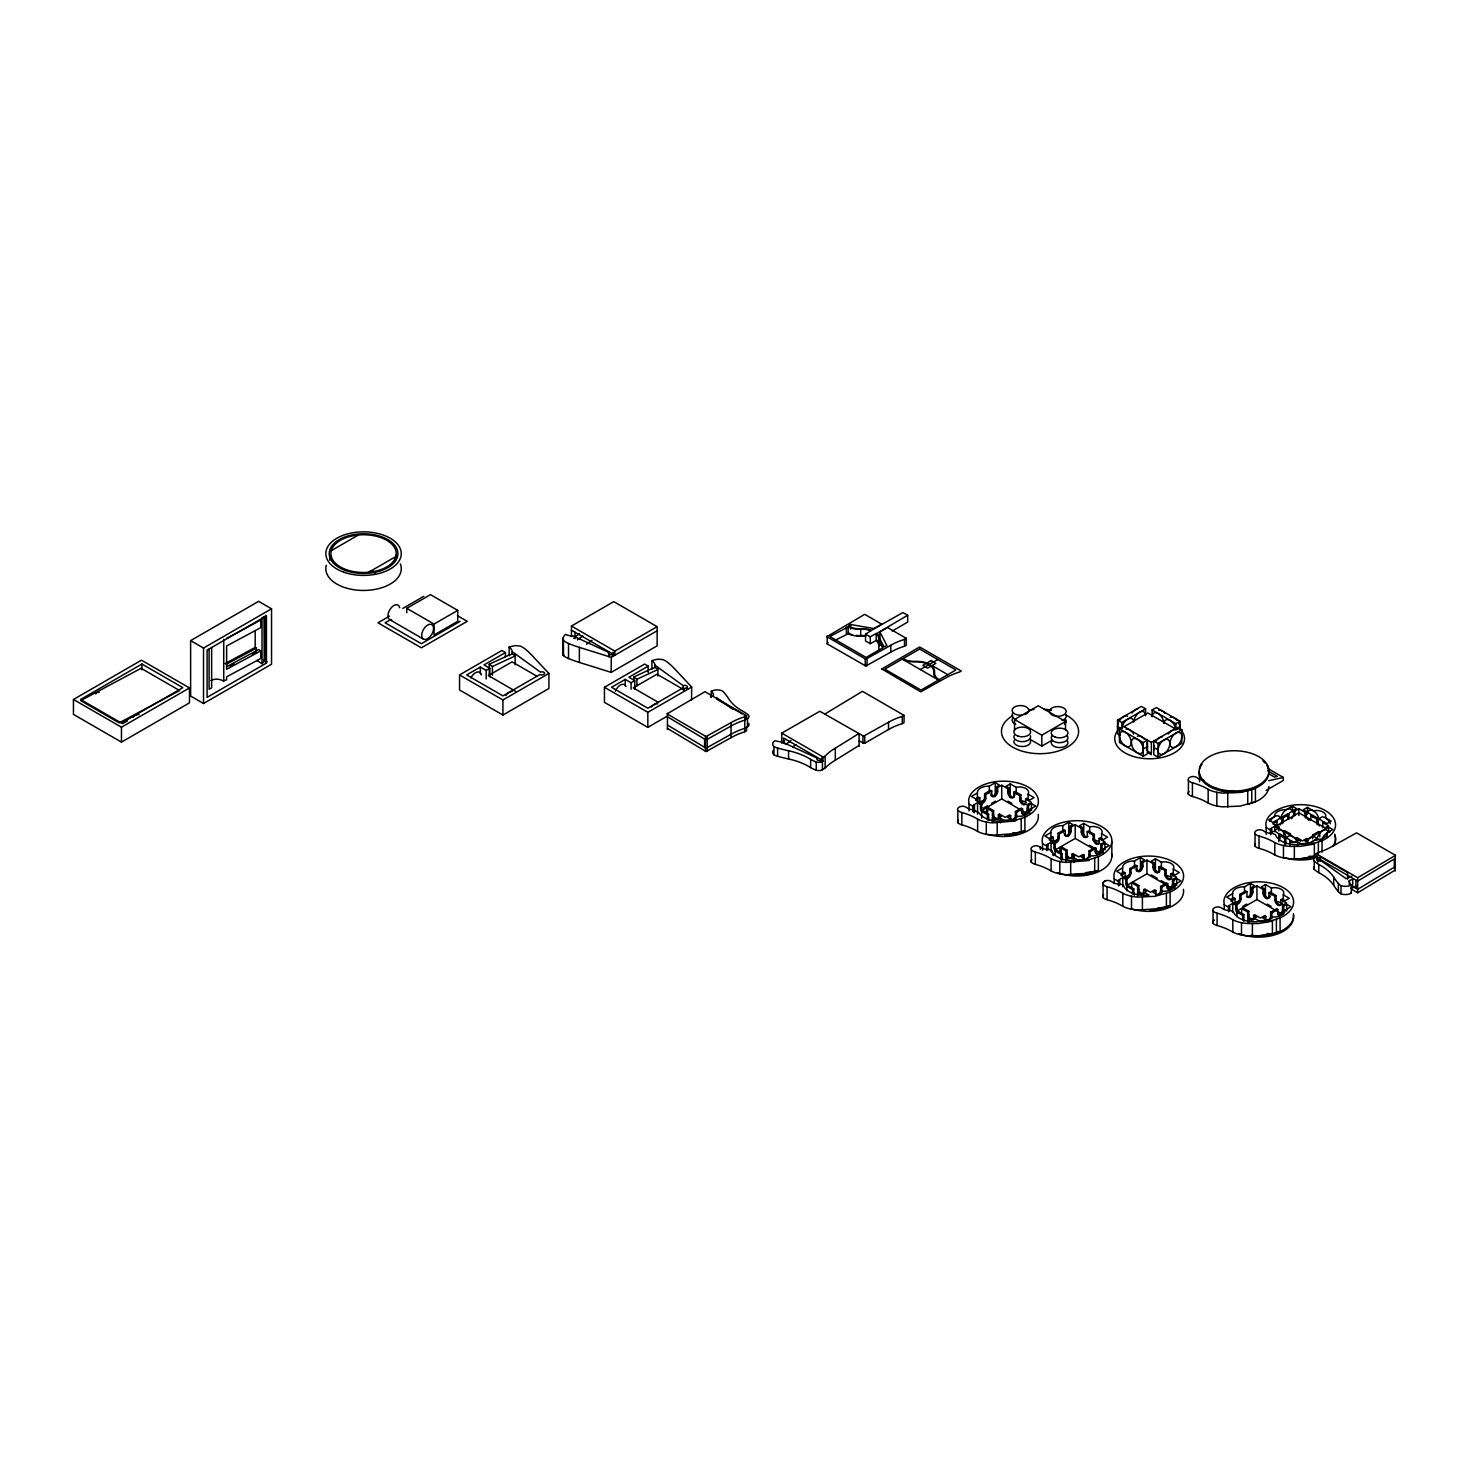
<?xml version="1.0" encoding="UTF-8"?>
<svg xmlns="http://www.w3.org/2000/svg" width="1469" height="1469" viewBox="0 0 1469 1469"><rect width="100%" height="100%" fill="white"/><g stroke="black" fill="none" stroke-linecap="round" stroke-linejoin="round"><path stroke-width="1.5" d="M906.318 638.354L904.537 639.382A58.081 33.53 0 0 0 890.802 645.258L865.81 659.177L826.863 636.701L864.708 614.336L881.657 624.123L873.945 628.567L850.643 624.509L848.77 625.592A2.148 1.249 0 0 0 848.733 626.565A15.975 9.218 0 0 0 859.457 628.732L860.669 628.695A20.382 11.77 0 0 1 871.576 630.256L902.866 612.573L907.677 615.254L876.956 633.359A20.382 11.77 0 0 1 879.674 639.658L879.6 640.355A15.975 9.218 0 0 0 883.365 646.562A2.148 1.249 0 0 0 885.036 646.544L886.909 645.46L879.876 632.001L887.588 627.557L906.318 638.354L906.318 645.203L904.537 646.231A58.081 33.53 0 0 0 890.802 652.107L865.81 666.026L827.194 643.881L828.075 642.339M613.785 653.154A2.516 1.451 0 0 1 613.05 654.182L612.83 654.274A2.516 1.451 0 0 1 609.323 654.513A2.516 1.451 0 0 1 608.956 652.475L573.498 636.169A14.176 8.19 0 0 1 565.473 634.351L564.243 635.802A22.99 13.276 0 0 0 562.958 638.097L563.765 640.759A21.484 12.395 0 0 0 568.521 643.459L569.201 643.753A102.701 59.293 0 0 0 579.374 647.37L611.177 657.322L657.139 630.77M505.428 656.863L505.428 652.548L501.865 650.51L459.54 674.932L459.54 689.989L502.931 715.036L548.91 688.502L548.91 673.445L531.686 655.082A102.701 59.293 0 0 0 525.388 649.206L524.892 648.821A21.484 12.395 0 0 0 520.228 646.066L515.619 645.607A22.99 13.276 0 0 0 511.634 646.342L509.137 647.058A14.176 8.19 0 0 1 512.277 651.685L511.745 654.182A9.806 5.674 0 0 1 508.605 655.284L489.269 664.245L489.269 675.079M691.568 699.96L691.66 687.015L674.455 668.634A102.701 59.293 0 0 0 668.156 662.776L667.661 662.372A21.484 12.395 0 0 0 662.996 659.636L658.387 659.177A22.99 13.276 0 0 0 654.403 659.912L651.905 660.628A14.176 8.19 0 0 1 655.045 665.255L654.495 667.752A9.806 5.674 0 0 1 651.373 668.836L633.745 677.025L633.745 681.396M688.208 688.998L686.243 688.08A2.516 1.451 0 0 1 682.681 688.08L647.829 708.205L611.563 687.272L625.243 679.376L631.082 682.736L634.737 680.624L634.737 689.236M746.564 715.715L704.955 691.697L667.073 713.879L706.056 736.538L731.048 722.619A58.081 33.53 0 0 1 744.783 716.743L746.564 715.715L746.564 719.149M667.44 716.78L706.056 739.972L731.048 726.035A58.081 33.53 0 0 1 744.783 720.159L747.464 718.635A5.233 3.03 0 0 0 748.364 715.054A39.075 22.568 0 0 0 743.828 711.786A56.85 32.814 0 0 1 729.524 700.034L728.899 699.06A140.124 80.905 0 0 0 724.235 692.725A13.313 7.676 0 0 0 721.628 690.614A8.245 4.756 0 0 0 711.308 691.33L711.308 697.481M667.44 724.988L706.056 748.18L731.048 734.261A58.081 33.53 0 0 1 744.783 728.385L747.464 726.843A5.233 3.03 0 0 0 748.364 723.262M667.44 728.422L706.056 751.595L731.048 737.677A58.081 33.53 0 0 1 744.783 731.801L746.564 730.772L746.564 727.357M773.52 750.126A8.245 4.756 0 0 0 773.924 754.791A13.313 7.676 0 0 0 777.615 756.296A140.124 80.905 0 0 0 788.578 758.977L790.249 759.344A56.85 32.814 0 0 1 810.631 767.608A39.075 22.568 0 0 0 816.268 770.215A5.233 3.03 0 0 0 822.456 769.701L825.137 768.158A58.081 33.53 0 0 1 835.31 760.226L859.09 745.462M1351.902 876.075L1346.173 878.737L1320.778 860.503A2.516 1.451 0 0 1 1317.252 860.265A2.516 1.451 0 0 1 1317.62 858.227L1317.84 858.135A2.516 1.451 0 0 1 1319.603 857.694M1351.719 889.333L1357.668 892.766L1395.183 870.07M579.612 633.616L576.16 636.095A9.806 5.674 0 0 1 574.269 637.913L573.663 638.189M577.354 639.878L582.844 635.948M586.48 644.267L591.97 640.337M773.924 754.791L773.924 746.564A8.245 4.756 0 0 1 775.173 740.615A14.176 8.19 0 0 0 782.022 741.937L785.897 744.269L790.946 740.633M792.636 746.95L796.014 744.526M1350.819 888.176A9.806 5.674 0 0 1 1352.71 887.643L1352.71 879.435A9.806 5.674 0 0 0 1349.57 880.519L1349.019 880.959A14.176 8.19 0 0 0 1351.315 884.907L1351.315 893.134A8.245 4.756 0 0 1 1340.995 893.85A13.313 7.676 0 0 1 1338.388 891.72A140.124 80.905 0 0 1 1333.723 885.385L1333.099 884.43A56.85 32.814 0 0 0 1318.776 872.659A39.075 22.568 0 0 1 1314.259 869.409A5.233 3.03 0 0 1 1313.965 866.912M73.45 699.483L141.465 660.205L189.483 687.933L189.483 702.843L121.468 742.12L73.45 714.393L73.45 699.483L121.468 727.192L189.483 687.933M331.26 550.673L358.436 534.991M141.924 664.043L80.556 699.483L121.468 723.097L182.835 687.657L141.924 664.043L141.924 669.882M190.621 640.613L258.636 601.335L271.545 608.79L271.545 664.227L203.53 703.504L190.621 696.049L190.621 640.613L203.53 648.068L271.545 608.79M368.664 572.267L395.822 556.586M265.632 615.364L265.632 662.592L267.046 661.766L263.447 659.691M266.458 663.07L207.092 697.353L207.092 650.124L266.458 615.842L266.458 663.07L265.632 662.592M389.432 616.154L377.974 622.783L421.364 647.829L467.234 621.332L457.373 615.64M402.818 608.423L423.843 596.285M406.766 608.331L430.49 594.651L457.74 610.388L457.74 621.332L434.034 635.03L434.034 624.068L406.766 608.331L406.766 612.72M390.901 619.422L385.08 622.783L421.364 643.716L460.128 621.332M434.034 624.068L457.74 610.388M489.838 676.897L489.838 668.303L486.184 670.415L480.345 667.036L466.665 674.932L502.931 695.884L539.913 674.528A2.516 1.451 0 0 0 543.475 674.528L543.677 674.418A2.516 1.451 0 0 0 544.063 672.38A2.516 1.451 0 0 0 540.519 672.159L512.277 651.685M505.428 652.548L483.999 664.924L489.838 668.303M571.441 636.61L571.441 626.051L613.767 601.629L657.139 626.675L657.139 645.827L611.177 672.38L579.374 662.427A102.701 59.293 0 0 1 569.201 658.81L568.521 658.516A21.484 12.395 0 0 1 563.765 655.817L562.958 653.154A22.99 13.276 0 0 1 563.306 652.383M459.54 674.932L502.931 699.978L548.91 673.445M571.441 626.051L614.832 651.098L657.139 626.675M666.853 716.395L647.829 727.375L604.438 702.329L604.438 687.272L644.634 664.061L648.196 666.118L648.196 672.563M648.196 666.118L628.897 677.246L634.737 680.624M604.438 687.272L647.829 712.318L691.66 687.015M876.24 640.447L870.272 643.697L865.535 640.961L865.535 634.112L871.172 630.678A19.538 11.275 0 0 0 860.705 629.173A16.802 9.695 0 0 1 848.182 626.932L829.856 636.518L866.122 657.451L882.777 647.847L881.969 646.323A16.802 9.695 0 0 1 878.848 639.639A19.538 11.275 0 0 0 876.24 633.598L876.112 640.337A19.538 11.275 0 0 1 878.848 646.489A16.802 9.695 0 0 0 879.343 649.996M835.365 640.172L848.182 633.782A16.802 9.695 0 0 0 860.705 636.022A19.538 11.275 0 0 1 865.535 636.261M865.535 634.112L870.272 636.848L876.112 633.488M892.197 631.046L907.677 622.103L907.677 615.254M781.747 743.149L781.747 733.123L819.831 711.271L863.533 736.171L888.543 722.252A58.081 33.53 0 0 1 902.26 716.376L904.041 715.348L904.041 722.601L902.26 723.629A58.081 33.53 0 0 0 888.543 729.505L864.488 743.351L859.163 741.037M920.347 669.57L937.773 659.508M781.747 733.123L823.356 757.141L825.137 756.113A58.081 33.53 0 0 1 835.31 748.18L859.09 733.417L859.09 746.491M773.924 746.564A13.313 7.676 0 0 0 777.615 748.07A140.124 80.905 0 0 0 788.578 750.769L790.249 751.136A56.85 32.814 0 0 1 810.631 759.4A39.075 22.568 0 0 0 816.268 762.007A5.233 3.03 0 0 0 822.456 761.493L823.356 757.141M1014.546 730.405L1014.546 719.461L1038.252 705.763L1065.521 721.499L1065.521 730.277M1014.546 719.461L1041.815 735.198L1065.521 721.499M1030.118 739.403L1041.815 746.142L1051.675 740.449M990.951 795.537A4.205 2.424 -60 0 0 994.293 795.206A4.205 2.424 -60 0 0 996.496 790.616L996.496 786.87L999.471 785.144L995.247 782.72L989.298 786.154A11.091 6.409 0 0 0 977.399 793.003L971.45 796.437L975.673 798.879L978.648 797.171L979.841 797.851L979.841 801.597A4.205 2.424 -60 0 0 982.816 803.323A4.205 2.424 -60 0 0 985.791 798.163L985.791 794.417L991.74 790.983L991.74 794.729A4.205 2.424 -60 0 0 994.715 796.455A4.205 2.424 -60 0 0 997.671 791.295L997.671 787.549L1001.729 785.217L1007.807 788.724L1008.983 788.027L1008.983 791.791A4.205 2.424 60 0 0 1011.186 796.382A4.205 2.424 60 0 0 1014.528 796.712M979.052 802.405A4.205 2.424 -60 0 0 982.394 802.074A4.205 2.424 -60 0 0 984.597 797.483L984.597 793.737L990.547 790.304L991.74 790.983M979.841 797.851L975.655 800.274L981.714 803.782L981.714 807.528A4.205 2.424 60 0 0 984.689 812.688A4.205 2.424 60 0 0 987.664 810.961L987.664 807.216L986.489 807.895L986.489 811.641A4.205 2.424 60 0 1 986.085 813.128M1120.37 735.418L1117.56 733.784L1117.56 720.104L1141.34 706.369L1145.563 708.811L1145.563 715.642M973.341 812.026L973.341 805.177L977.564 802.753L980.539 804.461L981.714 803.782M1028.08 798.75L1028.08 794.178A9.273 5.362 0 0 0 1025.931 788.559A9.273 5.362 0 0 0 1016.181 787.311L1010.231 783.877L1006.008 786.319L1008.983 788.027M1004.594 835.108A34.87 20.125 0 0 0 1013.243 834.319L1024.885 830.885L1024.885 817.205A34.87 20.125 0 0 0 1019.339 783.363A34.87 20.125 0 0 0 968.659 800.66L969.026 804.057L973.286 806.518L974.48 805.838L974.48 812.688M1117.56 720.104L1121.783 722.528L1145.563 708.811M982.026 812.045A4.205 2.424 60 0 1 980.539 808.207L981.714 807.528M1014.932 795.225L1013.757 795.904A4.205 2.424 60 0 1 1010.782 797.63A4.205 2.424 60 0 1 1007.807 792.47L1008.983 791.791M1119.451 728.844L1143.231 742.561L1147.454 740.137L1147.454 753.817L1143.231 756.26L1119.451 742.524L1119.451 728.844L1123.675 726.402L1151.384 742.396L1177.569 727.284L1181.792 729.726L1181.792 743.406L1158.013 757.141L1153.789 754.699L1153.789 741.019L1158.013 743.461L1181.792 729.726M1152.118 716.817L1152.118 709.968L1156.342 707.525L1180.121 721.261L1180.121 727.688L1177.312 729.303M983.606 807.987L987.572 805.71M991.538 803.414L995.505 801.119M1124.116 726.659L1147.84 712.979L1175.09 728.716M981.237 810.741L1001.729 798.897L1025.435 812.596M1013.757 795.904L1013.757 792.158L1014.932 791.46L1020.882 794.894L1020.882 798.659A4.205 2.424 60 0 0 1022.718 802.882A4.205 2.424 60 0 0 1025.95 804.02M981.659 818.196L981.659 811.365L982.853 810.668L988.6 813.991L988.6 817.682A3.526 2.038 60 0 0 989.225 820.253M986.489 811.641L987.664 810.961M986.489 807.895L992.438 811.329L993.613 810.649L993.613 814.395A4.205 2.424 60 0 0 995.817 818.986M1013.757 792.158L1019.688 795.592L1020.882 794.894M981.659 811.365L987.407 814.671L988.6 813.991M993.925 818.912A4.205 2.424 60 0 1 992.438 815.075L993.613 814.395M1028.08 794.178L1034.029 797.612L1029.806 800.054L1026.831 798.328L1025.637 799.026L1025.637 802.772A4.205 2.424 60 0 1 1022.663 804.479A4.205 2.424 60 0 1 1019.688 799.338L1020.882 798.659M987.664 820.069A3.526 2.038 60 0 1 987.407 818.362L988.6 817.682M992.346 822.016A3.526 2.038 60 0 0 992.365 821.226L992.365 817.535L993.558 816.856L997.12 818.912L1001.344 816.47L998.369 814.762L998.369 818.508A4.205 2.424 60 0 1 998.277 819.335M998.369 814.762L999.563 814.083L1005.292 817.388L1009.478 814.964L1010.654 815.644L1010.654 819.39A4.205 2.424 -60 0 0 1010.764 820.235M992.365 821.226L993.558 820.547L993.558 816.856M998.369 818.508L999.563 817.829L999.563 814.083M1024.885 817.205L1015.63 820.271L1003.749 820.161L1000.462 818.362L994.844 818.967L992.365 817.535M1012.453 820.437A4.205 2.424 -60 0 0 1015.428 815.277L1015.428 811.531L1021.377 808.097L1022.553 808.776L1022.553 812.541A4.205 2.424 -60 0 0 1025.527 814.248A4.205 2.424 -60 0 0 1028.502 809.107L1028.502 805.343L1031.477 803.635L1035.7 806.059L1029.751 809.492A11.091 6.409 0 0 1 1017.852 816.36L1011.921 819.794L1007.697 817.37L1010.654 815.644M1021.763 813.33A4.205 2.424 -60 0 0 1025.105 813A4.205 2.424 -60 0 0 1027.308 808.409L1027.308 804.663L1031.367 802.331L1025.637 799.026M1015.428 811.531L1016.603 812.21L1022.553 808.776M1152.118 709.968L1175.898 723.703L1180.121 721.261M1143.231 748.988L1147.454 746.546M1064.437 835.053A4.205 2.424 -60 0 0 1067.779 834.723A4.205 2.424 -60 0 0 1069.983 830.132L1069.983 826.386L1072.958 824.678L1068.734 822.236L1062.785 825.67A11.091 6.409 0 0 0 1050.886 832.537L1044.936 835.971L1049.16 838.413L1052.135 836.687L1053.328 837.367L1053.328 841.131A4.205 2.424 -60 0 0 1056.303 842.839A4.205 2.424 -60 0 0 1059.278 837.697L1059.278 833.933L1065.227 830.499L1065.227 834.263A4.205 2.424 -60 0 0 1068.202 835.971A4.205 2.424 -60 0 0 1071.158 830.83L1071.158 827.065L1075.216 824.733L1081.294 828.241L1082.469 827.561L1082.469 831.307A4.205 2.424 60 0 0 1084.673 835.898A4.205 2.424 60 0 0 1088.015 836.228M1052.539 841.921A4.205 2.424 -60 0 0 1055.88 841.59A4.205 2.424 -60 0 0 1058.084 836.999L1058.084 833.254L1064.033 829.82L1065.227 830.499M1053.328 837.367L1049.141 839.791L1055.201 843.298L1055.201 847.044A4.205 2.424 60 0 0 1058.176 852.204A4.205 2.424 60 0 0 1061.151 850.478L1061.151 846.732L1067.1 850.165L1067.1 853.911A4.205 2.424 60 0 0 1069.303 858.502M1046.773 850.606L1046.828 844.712L1051.051 842.27L1054.026 843.977L1055.201 843.298M1101.566 840.543L1101.566 833.694A9.273 5.362 0 0 0 1099.418 828.075A9.273 5.362 0 0 0 1089.667 826.827L1083.718 823.393L1079.495 825.835L1082.469 827.561M1047.966 849.927L1047.966 845.354L1046.773 846.052L1042.513 843.592L1042.145 840.195A34.87 20.125 0 0 1 1092.826 822.879A34.87 20.125 0 0 1 1098.371 856.721L1098.371 870.419L1086.729 873.835A34.87 20.125 0 0 1 1073.71 874.551M1055.513 851.561A4.205 2.424 60 0 1 1054.026 847.742L1055.201 847.044M1099.436 843.537A4.205 2.424 60 0 1 1096.205 842.398A4.205 2.424 60 0 1 1094.368 838.175L1094.368 834.429L1088.419 830.995L1087.244 831.674L1087.244 835.42A4.205 2.424 60 0 1 1084.269 837.146A4.205 2.424 60 0 1 1081.294 831.987L1082.469 831.307M1054.724 850.257L1075.216 838.432L1100.905 853.25M1055.146 855.435L1055.146 850.882L1056.34 850.202L1062.087 853.507L1062.087 857.198A3.526 2.038 60 0 0 1062.711 859.787M1059.571 852.663A4.205 2.424 60 0 0 1059.975 851.175L1061.151 850.478M1059.975 851.175L1059.975 847.411L1065.925 850.845L1067.1 850.165M1087.244 831.674L1093.175 835.108L1094.368 834.429M1055.146 850.882L1060.893 854.187L1062.087 853.507M1067.412 858.429A4.205 2.424 60 0 1 1065.925 854.609L1067.1 853.911M1101.566 833.694L1107.516 837.128L1103.292 839.57L1100.318 837.863L1099.124 838.542L1099.124 842.288A4.205 2.424 60 0 1 1096.149 844.014A4.205 2.424 60 0 1 1093.175 838.854L1094.368 838.175M1061.536 860.467A3.526 2.038 60 0 1 1060.893 857.896L1062.087 857.198M1065.833 861.532A3.526 2.038 60 0 0 1065.851 860.761L1065.851 857.051L1067.045 856.372L1070.607 858.429L1074.831 856.005L1071.856 854.279L1071.856 858.043A4.205 2.424 60 0 1 1071.764 858.869M1071.856 854.279L1073.049 853.599L1078.779 856.904L1082.965 854.481L1084.14 855.16L1084.14 858.924A4.205 2.424 -60 0 0 1084.544 860.412M1071.856 858.043L1073.049 857.345L1073.049 853.599M1098.371 856.721L1089.117 859.787L1077.236 859.677L1073.949 857.878L1068.33 858.484L1065.851 857.051M1085.94 859.953A4.205 2.424 -60 0 0 1088.915 854.811L1088.915 851.047L1094.864 847.613L1096.039 848.292L1096.039 852.057A4.205 2.424 -60 0 0 1099.014 853.764A4.205 2.424 -60 0 0 1101.989 848.623L1101.989 844.877L1104.963 843.151L1109.187 845.593L1103.237 849.027A11.091 6.409 0 0 1 1091.338 855.894L1085.407 859.328L1081.184 856.886L1084.14 855.16M1095.25 852.865A4.205 2.424 -60 0 0 1098.592 852.516A4.205 2.424 -60 0 0 1100.795 847.944L1100.795 844.179L1104.853 841.847L1099.124 838.542M1088.915 851.047L1090.09 851.726L1096.039 848.292M1136.161 870.419A4.205 2.424 -60 0 0 1139.503 870.089A4.205 2.424 -60 0 0 1141.707 865.498L1141.707 861.752L1144.682 860.026L1140.458 857.584L1134.509 861.018A11.091 6.409 0 0 0 1122.61 867.885L1116.66 871.319L1120.884 873.761L1123.858 872.053L1125.052 872.733L1125.052 876.479A4.205 2.424 -60 0 0 1128.027 878.205A4.205 2.424 -60 0 0 1131.001 873.045L1131.001 869.299L1136.933 865.865L1136.933 869.611A4.205 2.424 -60 0 0 1139.907 871.337A4.205 2.424 -60 0 0 1142.882 866.177L1142.882 862.432L1146.94 860.099L1153.018 863.607L1154.193 862.909L1154.193 866.673A4.205 2.424 60 0 0 1156.397 871.264A4.205 2.424 60 0 0 1159.739 871.594M1124.74 877.727A4.205 2.424 -60 0 0 1127.972 876.589A4.205 2.424 -60 0 0 1129.808 872.366L1129.808 868.62L1135.757 865.186L1136.933 865.865M1266.149 790.395L1283.318 780.48L1283.318 777.45L1267.545 768.342M1125.052 872.733L1120.865 875.157L1126.925 878.664L1126.925 882.41A4.205 2.424 60 0 0 1128.412 886.248M1126.925 878.664L1125.75 879.343L1122.775 877.617L1118.552 880.06L1119.69 880.721L1119.69 885.274M1173.29 875.91L1173.29 869.06A9.273 5.362 0 0 0 1171.124 863.441A9.273 5.362 0 0 0 1161.391 862.193L1155.442 858.759L1151.219 861.201L1154.193 862.909M1149.805 909.99A34.87 20.125 0 0 0 1158.453 909.201L1170.095 905.767L1170.095 892.087A34.87 20.125 0 0 0 1164.55 858.245A34.87 20.125 0 0 0 1113.869 875.542L1114.236 878.939L1118.497 881.4L1119.69 880.721M1127.237 886.927A4.205 2.424 60 0 1 1125.75 883.089L1126.925 882.41M1160.143 870.107L1158.949 870.786A4.205 2.424 60 0 1 1155.993 872.494A4.205 2.424 60 0 1 1153.018 867.353L1154.193 866.673M1128.302 884.54L1146.94 873.78L1170.646 887.478M1131.295 888.01A4.205 2.424 60 0 0 1131.699 886.523L1131.699 882.777L1132.874 882.098L1138.824 885.532L1138.824 889.278A4.205 2.424 60 0 0 1141.027 893.868M1158.949 870.786L1158.949 867.041L1160.143 866.343L1166.092 869.777L1166.092 873.541A4.205 2.424 60 0 0 1168.296 878.131A4.205 2.424 60 0 0 1171.638 878.462M1126.87 890.802L1126.87 886.248L1128.063 885.55L1133.793 888.874L1133.793 892.564A3.526 2.038 60 0 0 1134.435 895.135M1131.699 882.777L1137.63 886.211L1138.824 885.532M1158.949 867.041L1164.899 870.474L1166.092 869.777M1126.87 886.248L1132.617 889.553L1133.793 888.874M1138.512 892.895A4.205 2.424 60 0 1 1137.63 889.957L1138.824 889.278M1172.042 876.975L1170.848 877.654A4.205 2.424 60 0 1 1167.873 879.362A4.205 2.424 60 0 1 1164.899 874.22L1166.092 873.541M1132.654 894.07A3.526 2.038 60 0 1 1132.617 893.244L1133.793 892.564M1137.575 896.108L1137.575 892.418L1138.769 891.738L1142.331 893.795L1146.554 891.352L1143.58 889.645L1143.58 893.391A4.205 2.424 60 0 1 1143.488 894.217M1143.58 889.645L1144.773 888.965L1150.502 892.252L1154.689 889.847L1155.864 890.526L1155.864 894.272A4.205 2.424 -60 0 0 1155.974 895.117M1170.848 877.654L1170.848 873.908L1172.042 873.21L1175.016 874.936L1179.24 872.494L1173.29 869.06M1292.793 817.058A4.205 2.424 -60 0 0 1293.656 814.12L1293.656 810.374L1296.631 808.648L1292.408 806.206L1286.458 809.639A11.091 6.409 0 0 0 1274.578 816.507L1268.628 819.941L1272.852 822.383L1275.826 820.675L1277.002 821.355L1277.002 825.101A4.205 2.424 -60 0 0 1277.406 826.588M1157.664 895.319A4.205 2.424 -60 0 0 1160.639 890.159L1160.639 886.413L1166.57 882.979L1167.763 883.659L1167.763 887.405A4.205 2.424 -60 0 0 1170.738 889.131A4.205 2.424 -60 0 0 1173.713 883.971L1173.713 880.225L1176.687 878.517L1180.911 880.941L1174.961 884.375A11.091 6.409 0 0 1 1163.062 891.242L1157.113 894.676L1152.89 892.234L1155.864 890.526M1166.974 888.212A4.205 2.424 -60 0 0 1170.316 887.882A4.205 2.424 -60 0 0 1172.519 883.291L1172.519 879.545L1176.577 877.195L1170.848 873.908M1280.289 824.825A4.205 2.424 -60 0 0 1281.776 820.987L1281.776 817.241L1287.707 813.808L1288.901 814.487L1288.901 818.233A4.205 2.424 -60 0 0 1289.011 819.078M1160.639 886.413L1161.814 887.092L1167.763 883.659M1277.002 821.355L1272.815 823.778L1278.893 827.286L1278.893 831.032M1281.776 817.241L1282.951 817.921L1288.901 814.487M1293.656 810.374L1294.85 811.053L1298.89 808.721L1304.968 812.228L1306.161 811.531L1306.161 815.295A4.205 2.424 60 0 0 1307.649 819.114M1300.542 841.113L1274.725 826.239L1270.501 828.681L1271.64 829.342L1271.64 833.896M1322.412 827.763A4.205 2.424 60 0 0 1322.816 826.276L1322.816 822.511L1323.991 821.832L1326.966 823.558L1331.189 821.116L1325.24 817.682A9.273 5.362 0 0 0 1323.092 812.063A9.273 5.362 0 0 0 1313.359 810.815L1307.41 807.381L1303.187 809.823L1306.161 811.531M1275.221 826.496L1298.927 812.798L1326.195 828.553M1322.045 852.112L1322.045 840.709A34.87 20.125 0 0 0 1316.499 806.867A34.87 20.125 0 0 0 1265.819 824.164L1266.205 827.561L1270.465 830.022L1271.64 829.342M1277.699 827.965L1278.893 827.286M1305.372 817.921A4.205 2.424 60 0 1 1304.968 815.974L1306.161 815.295M1310.807 820.235A4.205 2.424 60 0 0 1310.917 819.408L1310.917 815.662L1312.111 814.964L1318.042 818.398L1318.042 822.163A4.205 2.424 60 0 0 1319.529 825.982M1278.838 841.7L1278.838 834.869L1280.013 834.172L1285.816 837.532L1285.816 844.234M1289.598 834.833L1290.792 834.153L1284.842 830.719L1283.649 831.399L1283.649 835.145M1310.917 815.662L1316.867 819.096L1318.042 818.398M1278.838 834.869L1284.64 838.211L1285.816 837.532M1317.252 824.788A4.205 2.424 60 0 1 1316.867 822.842L1318.042 822.163M1289.892 845.722L1289.892 841.241L1291.067 840.562L1294.299 842.416L1298.523 839.974M1295.548 838.266L1296.723 837.569L1302.452 840.874L1306.639 838.468L1307.832 839.148L1307.832 842.894M1322.045 840.709L1314.369 843.298L1300.91 843.665L1297.623 841.866L1292.022 842.471L1289.892 841.241M1312.588 838.781L1312.588 835.035L1318.538 831.601L1319.731 832.28L1319.731 836.026A4.205 2.424 -60 0 0 1319.823 836.871M1328.637 827.139L1304.858 840.856L1309.081 843.298L1315.03 839.864A11.091 6.409 0 0 0 1326.911 832.996L1332.86 829.563L1328.637 827.139L1328.637 831.693M1246.63 896.641A4.205 2.424 -60 0 0 1249.862 895.521A4.205 2.424 -60 0 0 1251.698 891.279L1251.698 887.533L1254.673 885.807L1250.45 883.383L1244.5 886.817A11.091 6.409 0 0 0 1232.62 893.666L1226.67 897.1L1230.893 899.542L1233.868 897.834L1235.043 898.514L1235.043 902.26A4.205 2.424 -60 0 0 1238.018 903.986A4.205 2.424 -60 0 0 1240.993 898.826L1240.993 895.08L1246.942 891.646L1246.942 895.392A4.205 2.424 -60 0 0 1249.917 897.118A4.205 2.424 -60 0 0 1252.892 891.958L1252.892 888.212L1256.931 885.88L1263.009 889.388L1264.203 888.69L1264.203 892.454A4.205 2.424 60 0 0 1266.774 897.339A4.205 2.424 60 0 0 1270.042 896.714M1234.731 903.508A4.205 2.424 -60 0 0 1237.981 902.388A4.205 2.424 -60 0 0 1239.799 898.147L1239.799 894.401L1245.749 890.967L1246.942 891.646M1235.043 898.514L1230.857 900.938L1236.935 904.445L1236.935 908.191A4.205 2.424 60 0 0 1239.138 912.782M1316.059 853.673L1317.84 852.644A58.081 33.53 0 0 0 1331.557 846.768L1356.566 832.85L1395.513 855.344L1357.668 877.709L1316.059 853.673L1316.059 857.106L1357.668 881.125L1395.183 858.429M1236.935 904.445L1235.741 905.124L1232.766 903.398L1228.543 905.84L1229.682 906.502L1229.682 911.055M1283.282 901.691L1283.282 894.841A9.273 5.362 0 0 0 1281.133 889.222A9.273 5.362 0 0 0 1271.383 887.974L1265.452 884.54L1261.228 886.982L1264.203 888.69M1251.111 935.294A34.87 20.125 0 0 0 1268.445 934.982L1280.087 931.548L1280.087 917.868A34.87 20.125 0 0 0 1274.541 884.026A34.87 20.125 0 0 0 1223.861 901.323L1224.246 904.72L1228.506 907.181L1229.682 906.502M1316.059 857.106L1317.84 856.078M1237.945 913.461A4.205 2.424 60 0 1 1235.741 908.87L1236.935 908.191M1270.134 895.888L1268.959 896.567A4.205 2.424 60 0 1 1265.984 898.293A4.205 2.424 60 0 1 1263.009 893.134L1264.203 892.454M1242.774 906.373L1246.74 904.078M1236.439 911.386L1256.931 899.561L1282.621 914.397M1268.959 896.567L1268.959 892.821L1270.134 892.124L1276.084 895.557L1276.084 899.322A4.205 2.424 60 0 0 1278.287 903.912A4.205 2.424 60 0 0 1281.629 904.243M1236.88 916.583L1236.88 912.029L1238.055 911.331L1243.857 914.691L1243.857 921.394M1240.828 914.232A4.205 2.424 60 0 0 1241.691 912.304L1241.691 908.558L1247.64 911.992L1248.815 911.313L1248.815 915.058A4.205 2.424 60 0 0 1250.303 918.896M1268.959 892.821L1274.908 896.255L1276.084 895.557M1236.88 912.029L1242.682 915.371L1243.857 914.691M1249.127 919.576A4.205 2.424 60 0 1 1247.64 915.738L1248.815 915.058M1282.033 902.756L1280.858 903.435A4.205 2.424 60 0 1 1277.883 905.143A4.205 2.424 60 0 1 1274.908 900.001L1276.084 899.322M1247.934 922.881L1247.934 918.4L1249.109 917.721L1252.341 919.576L1256.564 917.133L1253.59 915.426L1253.59 919.172A4.205 2.424 60 0 1 1253.479 919.998M1253.59 915.426L1254.765 914.746L1260.494 918.052L1264.68 915.628L1265.874 916.307L1265.874 920.053A4.205 2.424 -60 0 0 1266.737 921.981M1280.858 903.435L1280.858 899.689L1282.033 898.991L1285.008 900.717L1289.231 898.275L1283.282 894.841M1265.562 921.302A4.205 2.424 -60 0 0 1268.794 920.182A4.205 2.424 -60 0 0 1270.63 915.94L1270.63 912.194L1276.579 908.76L1277.755 909.44L1277.755 913.185A4.205 2.424 -60 0 0 1280.729 914.912A4.205 2.424 -60 0 0 1283.704 909.77L1283.704 906.006L1286.679 904.298L1290.902 906.722L1284.953 910.156A11.091 6.409 0 0 1 1273.072 917.023L1267.123 920.457L1258.951 920.824L1255.664 919.025L1250.064 919.631L1247.934 918.4M1277.442 914.434A4.205 2.424 -60 0 0 1280.693 913.314A4.205 2.424 -60 0 0 1282.529 909.072L1282.529 905.326L1286.569 902.994L1280.858 899.689M1265.874 916.307L1262.899 918.033L1267.123 920.457L1272.411 920.475L1280.087 917.868M1270.63 912.194L1271.823 912.873L1277.755 909.44M226.63 638.372L260.784 620.065L260.784 627.649L226.63 645.956L226.63 669.24L260.784 650.914L260.784 658.498L226.63 676.823L226.63 679.835L223.141 680.937A8.373 4.848 0 0 0 210.948 680.459M225.051 663.602L255.184 647.443L256.322 648.141L256.322 652.254L252.319 654.403M226.189 664.319L256.322 648.141M226.465 666.816L258.617 649.573L260.784 650.914M122.423 723.611L127.326 720.985M230.211 666.265L234.232 664.117M211.646 647.847L211.646 687.878L209.094 689.255L209.094 649.206M262.033 663.676L262.033 617.806L264.493 616.503L264.493 660.977L262.033 663.676L256.891 660.481M489.269 664.245L492.427 666.504L515.123 655.982L512.277 653.742M633.745 677.025L636.885 679.284L657.892 669.533L655.045 667.312M1352.71 887.643L1356.511 885.862M1012.729 833.621L1024.885 830.885M1203.864 780.057A8.796 5.086 0 0 1 1197.364 777.909A5.876 3.397 0 0 0 1193.177 776.495L1191.745 776.642A5.435 3.14 0 0 0 1188.421 780.627A9.089 5.252 0 0 0 1192.424 782.775L1193.269 783.014A52.957 30.574 0 0 1 1205.498 787.843L1208.748 789.661A25.157 14.525 0 0 0 1216.846 792.287A34.32 19.813 0 0 0 1222.998 793.131L1240.222 792.397L1255.426 788.137L1255.426 801.835L1247.75 804.424L1247.75 790.744M1188.421 780.627L1188.421 794.325A9.089 5.252 0 0 0 1192.424 796.473L1193.269 796.694A52.957 30.574 0 0 1 1205.498 801.541L1208.748 803.341A25.157 14.525 0 0 0 1216.846 805.985A34.32 19.813 0 0 0 1222.998 806.83L1240.222 806.077L1255.426 801.835A34.87 20.125 0 0 0 1268.904 786.558M1086.215 873.137L1098.371 870.419M1137.575 892.418L1140.054 893.85L1145.673 893.244L1148.96 895.043A21.337 12.321 0 0 1 1123.51 885.44L1120.443 883.971A8.796 5.086 0 0 1 1112.015 881.859A5.876 3.397 0 0 0 1107.828 880.427L1106.414 880.574A5.435 3.14 0 0 0 1103.072 884.577A9.089 5.252 0 0 0 1107.075 886.725L1107.92 886.945A52.957 30.574 0 0 1 1120.168 891.793L1123.399 893.593A25.157 14.525 0 0 0 1131.497 896.237A34.32 19.813 0 0 0 1137.667 897.082L1154.873 896.329L1170.095 892.087M1157.921 908.485L1170.095 905.767M1267.123 933.476L1272.411 934.155L1280.087 931.548A34.87 20.125 0 0 0 1293.436 913.755M782.187 742.579L782.793 742.304A9.806 5.674 0 0 0 784.685 740.505M1017.209 833.492L992.456 835.2A34.32 19.813 0 0 1 986.287 834.355A25.157 14.525 0 0 1 978.189 831.729L974.957 829.912A52.957 30.574 0 0 0 962.709 825.082L961.864 824.843A9.089 5.252 0 0 1 957.861 822.695L957.861 810.374A5.435 3.14 0 0 1 961.203 806.389L962.617 806.242A5.876 3.397 0 0 1 966.804 807.656A8.796 5.086 0 0 0 973.304 809.805L979.033 812.816A21.337 12.321 0 0 0 1003.749 820.84L1015.63 820.271M1090.696 873.008L1065.943 874.734A34.32 19.813 0 0 1 1059.773 873.871A25.157 14.525 0 0 1 1051.675 871.246L1048.444 869.446A52.957 30.574 0 0 0 1036.196 864.598L1035.351 864.36A9.089 5.252 0 0 1 1031.348 862.211L1031.348 849.89A5.435 3.14 0 0 1 1034.69 845.905L1036.104 845.758A5.876 3.397 0 0 1 1040.291 847.191A8.796 5.086 0 0 0 1048.719 849.302L1051.786 850.753A21.337 12.321 0 0 0 1077.236 860.375L1089.117 859.787M1162.42 908.375L1137.667 910.082A34.32 19.813 0 0 1 1131.497 909.238A25.157 14.525 0 0 1 1123.399 906.612L1120.168 904.794A52.957 30.574 0 0 0 1107.92 899.946L1107.075 899.726A9.089 5.252 0 0 1 1103.072 897.577L1103.072 884.577M1272.411 933.476L1258.694 935.845L1247.658 935.863A34.32 19.813 0 0 1 1241.507 935.018A25.157 14.525 0 0 1 1233.409 932.393L1230.159 930.575A52.957 30.574 0 0 0 1217.911 925.745L1217.085 925.507A9.089 5.252 0 0 1 1213.063 923.358L1213.063 911.037A5.435 3.14 0 0 1 1216.405 907.052L1217.838 906.887A5.876 3.397 0 0 1 1222.024 908.319A8.796 5.086 0 0 0 1230.453 910.431L1233.501 911.9A21.337 12.321 0 0 0 1258.951 921.504L1272.411 921.155L1258.694 923.524L1247.658 923.542A34.32 19.813 0 0 1 1241.507 922.697A25.157 14.525 0 0 1 1233.409 920.071L1230.159 918.254A52.957 30.574 0 0 0 1217.911 913.424L1217.085 913.185A9.089 5.252 0 0 1 1213.063 911.037M1268.757 780.682L1283.318 777.45M1314.516 856.96L1310.403 857.823A34.87 20.125 0 0 1 1301.773 858.612M1015.63 820.951L992.456 822.879A34.32 19.813 0 0 1 986.287 822.034A25.157 14.525 0 0 1 978.189 819.408L974.957 817.59A52.957 30.574 0 0 0 962.709 812.761L961.864 812.522A9.089 5.252 0 0 1 957.861 810.374M1089.117 860.467L1065.943 862.413A34.32 19.813 0 0 1 1059.773 861.55A25.157 14.525 0 0 1 1051.675 858.924L1048.444 857.125A52.957 30.574 0 0 0 1036.196 852.277L1035.351 852.038A9.089 5.252 0 0 1 1031.348 849.89M1300.91 844.344L1314.369 843.996L1300.653 846.346L1289.617 846.383A34.32 19.813 0 0 1 1283.465 845.538A25.157 14.525 0 0 1 1275.367 842.912L1272.117 841.094A52.957 30.574 0 0 0 1259.888 836.265L1259.043 836.026A9.089 5.252 0 0 1 1255.04 833.878A5.435 3.14 0 0 1 1258.364 829.875L1259.796 829.728A5.876 3.397 0 0 1 1263.983 831.16A8.796 5.086 0 0 0 1272.411 833.272L1275.459 834.741A21.337 12.321 0 0 0 1300.91 844.344L1300.91 843.665M1255.04 833.878L1255.04 846.199A9.089 5.252 0 0 0 1259.043 848.347L1259.888 848.568A52.957 30.574 0 0 1 1272.117 853.416L1275.367 855.233A25.157 14.525 0 0 0 1283.465 857.859A34.32 19.813 0 0 0 1289.617 858.704L1300.653 858.667L1314.369 856.317L1309.081 856.298M1012.729 832.923L1017.209 832.813M1086.215 872.457L1090.696 872.329M1157.921 907.805L1162.42 907.695M1309.081 856.996L1314.369 856.996L1314.369 843.298M782.022 741.937L817.48 758.243A2.516 1.451 0 0 0 817.847 760.281A2.516 1.451 0 0 0 821.391 760.061A2.516 1.451 0 0 0 822.309 758.922M1267.545 770.711L1277.387 776.403L1274.431 777.046L1268.518 773.63M1322.816 822.511L1328.527 825.817L1324.487 828.167L1325.662 828.847M1293.656 814.12L1294.85 814.799A4.205 2.424 -60 0 1 1294.74 815.754M1287.707 813.808L1287.707 817.554L1288.901 818.233M1312.588 835.035L1313.782 835.714M1281.776 820.987L1282.951 821.667A4.205 2.424 -60 0 1 1282.547 823.613M1117.56 726.512L1121.783 728.955L1121.783 722.528M1153.789 747.427L1158.013 749.869M1277.002 825.101L1275.826 824.421A4.205 2.424 -60 0 0 1276.69 826.349M1147.491 751.1L1151.384 753.358L1151.384 742.396M1147.436 752.44L1151.384 754.717M1353.702 887.056L1357.668 889.333L1395.183 866.655M932.044 665.567L947.799 674.675M1251.698 887.533L1252.892 888.212M1282.529 905.326L1283.704 906.006M1251.698 891.279L1252.892 891.958M1282.529 909.072L1283.704 909.77M1267.159 904.096L1271.126 906.391M1239.799 894.401L1240.993 895.08M1239.799 898.147L1240.993 898.826M1270.63 915.94L1271.823 916.619A4.205 2.424 -60 0 1 1271.419 918.566M1242.884 907.879L1248.815 911.313M904.041 715.348L862.432 691.33L824.917 714.007M1141.707 861.752L1142.882 862.432M1172.519 879.545L1173.713 880.225M1141.707 865.498L1142.882 866.177M1172.519 883.291L1173.713 883.971M1069.983 826.386L1071.158 827.065M1100.795 844.179L1101.989 844.877M1151.219 874.881L1157.168 878.315M1161.134 880.61L1165.101 882.906M996.496 786.87L997.671 787.549M1027.308 804.663L1028.502 805.343M1069.983 830.132L1071.158 830.83M1100.795 847.944L1101.989 848.623M1135.757 868.932L1136.933 869.611M1166.57 886.725L1167.763 887.405M996.496 790.616L997.671 791.295M1027.308 808.409L1028.502 809.107M1089.41 845.244L1093.377 847.54M1129.808 868.62L1131.001 869.299M1007.991 801.156L1011.957 803.433M1064.033 833.566L1065.227 834.263M1094.864 851.377L1096.039 852.057M1129.808 872.366L1131.001 873.045M1160.639 890.159L1161.814 890.838A4.205 2.424 -60 0 1 1160.951 893.776M990.547 794.05L991.74 794.729M1021.377 811.843L1022.553 812.541M1058.084 833.254L1059.278 833.933M984.597 793.737L985.791 794.417M1058.084 836.999L1059.278 837.697M1088.915 854.811L1090.09 855.491A4.205 2.424 -60 0 1 1089.704 857.437M984.597 797.483L985.791 798.163M1015.428 815.277L1016.603 815.956A4.205 2.424 -60 0 1 1015.74 818.894M1052.135 840.433L1053.328 841.131M1082.965 858.227L1084.14 858.924M978.648 800.917L979.841 801.597M1009.478 818.71L1010.654 819.39M987.664 807.216L993.613 810.649M1046.828 844.712L1047.966 845.354M973.341 805.177L974.48 805.838M716.964 699.317L742.286 713.934M823.356 760.979L783.528 737.971L783.528 742.084M684.223 689.934L656.955 674.198L633.249 687.878L658.571 702.494M571.441 630.164L614.832 655.211L614.832 651.098M537.379 676.474L512.057 661.858L488.351 675.556L515.619 691.293M389.818 619.698L423.586 639.199M1317.62 858.227L1317.656 862.358M716.45 697.518L732.774 709.233M655.045 665.255L683.287 685.711A2.516 1.451 0 0 1 686.831 685.931A2.516 1.451 0 0 1 686.445 687.988L686.409 687.951M876.718 639.988L876.956 640.209A20.382 11.77 0 0 1 877.562 640.851M1351.315 884.907A8.245 4.756 0 0 1 1340.995 885.642A13.313 7.676 0 0 1 1338.388 883.512A140.124 80.905 0 0 1 1333.723 877.177L1333.099 876.203A56.85 32.814 0 0 0 1318.776 864.451A39.075 22.568 0 0 1 1314.259 861.183A5.233 3.03 0 0 1 1315.159 857.621M1052.52 854.297L1053.273 855.619M883.897 646.525L879.876 638.85L879.876 632.001M1199.2 771.611L1199.585 781.839M264.493 660.977L264.273 616.888M973.286 806.518L973.286 811.99M1395.183 855.013L1395.183 871.099M1394.301 859.971L1394.301 868.179M1357.668 877.709L1357.668 892.766M1355.887 880.096L1355.887 888.304M1349.442 880.592L1349.313 884.779M1347.606 879.141L1347.606 872.568L1320.337 856.831L1320.337 861.22M1340.995 885.642L1340.995 893.85M1338.388 883.512L1338.388 891.72M1333.723 877.177L1333.723 885.385M1326.911 832.996L1326.911 837.569M1318.776 864.451L1318.776 872.659M1318.372 842.141L1318.372 853.544M1316.867 819.096L1316.867 822.842M1314.259 861.183L1314.259 869.409M1307.41 807.381L1307.41 814.23M1304.968 812.228L1304.968 815.974M1298.89 808.721L1298.89 815.552M1297.623 841.866L1297.623 846.419M1294.85 811.053L1294.85 814.799M1294.354 846.585L1294.354 858.906M1292.408 806.206L1292.408 810.778M1286.679 904.298L1286.679 911.129M1284.64 838.211L1284.64 844.914M1283.465 845.538L1283.465 857.859M1282.951 817.921L1282.951 821.667M1280.013 834.172L1280.013 838.744M1276.396 919.3L1276.396 932.999M1274.908 896.255L1274.908 900.001M1274.725 826.239L1274.725 830.811M1274.78 842.6L1274.78 854.921M1272.411 920.475L1272.411 934.155M1271.823 912.873L1271.823 916.619M1271.383 887.974L1271.383 894.823M1270.465 830.022L1270.465 834.594M1266.205 827.561L1266.205 834.41M1265.452 884.54L1265.452 895.943M1263.009 889.388L1263.009 893.134M1259.043 836.026L1259.043 848.347M1256.931 885.88L1256.931 899.561M1252.396 923.744L1252.396 936.065M1251.753 789.587L1251.753 803.268M1250.45 883.383L1250.45 897.063M1249.109 917.721L1249.109 922.183M1247.64 911.992L1247.64 915.738M1244.5 886.817L1244.5 891.371M1242.682 915.371L1242.682 919.851M1241.507 922.697L1241.507 935.018M1235.741 905.124L1235.741 908.87M1232.766 903.398L1232.766 912.524M1232.822 919.759L1232.822 932.081M1232.62 893.666L1232.62 900.515M1228.506 907.181L1228.506 911.753M1227.735 793.333L1227.735 807.032M1224.246 904.72L1224.246 909.293M1217.085 913.185L1217.085 925.507M1216.846 792.287L1216.846 805.985M1208.161 789.367L1208.161 803.047M1192.424 782.775L1192.424 796.473M1176.687 878.517L1176.687 885.348M1175.898 723.703L1175.898 730.111M1174.961 884.375L1174.961 888.947M1166.404 893.519L1166.404 907.218M1164.899 870.474L1164.899 874.22M1161.814 887.092L1161.814 890.838M1161.391 862.193L1161.391 869.042M1158.013 743.461L1158.013 757.141M1155.442 858.759L1155.442 872.457M1153.018 863.607L1153.018 867.353M1146.94 860.099L1146.94 873.78M1143.231 742.561L1143.231 756.26M1142.405 897.284L1142.405 910.284M1140.458 857.584L1140.458 871.282M1137.63 886.211L1137.63 889.957M1134.509 861.018L1134.509 867.867M1132.617 889.553L1132.617 893.244M1131.497 896.237L1131.497 909.238M1125.75 879.343L1125.75 883.089M1122.775 877.617L1122.775 886.743M1122.812 893.299L1122.812 906.3M1122.61 867.885L1122.61 874.734M1118.497 881.4L1118.497 885.972M1114.236 878.939L1114.236 883.512M1111.849 841.443L1111.849 856.5M1107.075 886.725L1107.075 899.726M1104.963 843.151L1104.963 850M1103.237 849.027L1103.237 853.581M1094.68 858.171L1094.68 871.851M1093.175 835.108L1093.175 838.854M1090.09 851.726L1090.09 855.491M1089.667 826.827L1089.667 833.676M1083.718 823.393L1083.718 837.091M1081.294 828.241L1081.294 831.987M1075.216 824.733L1075.216 838.432M1073.949 857.878L1073.949 862.45M1070.681 862.615L1070.681 874.918M1068.734 822.236L1068.734 835.916M1067.045 856.372L1067.045 860.063M1065.925 850.845L1065.925 854.609M1062.785 825.67L1062.785 832.519M1060.893 854.187L1060.893 857.896M1059.773 861.55L1059.773 873.871M1054.026 843.977L1054.026 847.742M1051.786 850.753L1051.786 852.479M1050.886 832.537L1050.886 839.387M1051.051 842.27L1051.051 851.396M1051.106 858.63L1051.106 870.952M1042.513 843.592L1042.513 850.422M1041.815 735.198L1041.815 746.142M1040.291 847.191L1040.291 849.468M1035.351 852.038L1035.351 864.36M1031.477 803.635L1031.477 810.466M1029.751 809.492L1029.751 814.065M1021.194 818.637L1021.194 832.335M1019.688 795.592L1019.688 799.338M1016.603 812.21L1016.603 815.956M1016.181 787.311L1016.181 794.16M1010.231 783.877L1010.231 797.575M1007.807 788.724L1007.807 792.47M1001.729 785.217L1001.729 798.897M1000.462 818.362L1000.462 822.915M997.194 823.081L997.194 835.402M995.247 782.72L995.247 796.4M992.438 811.329L992.438 815.075M989.298 786.154L989.298 792.985M987.407 814.671L987.407 818.362M986.287 822.034L986.287 834.355M980.539 804.461L980.539 808.207M977.399 793.003L977.399 799.852M977.564 802.753L977.564 814.157M977.619 819.096L977.619 831.417M969.026 804.057L969.026 810.906M961.864 812.522L961.864 824.843M904.537 639.382L904.537 646.231M902.26 716.376L902.26 723.629M890.802 645.258L890.802 652.107M888.543 722.252L888.543 729.505M879.674 639.658L879.674 644.23M878.848 639.639L878.848 646.489M870.272 636.848L870.272 643.697M867.022 658.993L867.022 665.843M865.241 658.993L865.241 665.843M864.745 735.987L864.745 743.241M862.964 735.987L862.964 743.241M860.705 629.173L860.705 636.022M850.643 624.509L850.643 629.081M848.182 626.932L848.182 633.782M846.383 626.969L846.383 633.818M835.31 748.18L835.31 760.226M827.194 636.004L827.194 643.881M825.137 756.113L825.137 768.158M822.456 761.493L822.456 769.701M821.575 757.894L821.575 762.007M816.268 762.007L816.268 770.215M810.631 759.4L810.631 767.608M788.578 750.769L788.578 758.977M777.615 748.07L777.615 756.296M747.464 718.635L747.464 726.843M744.783 716.743L744.783 731.801M731.048 722.619L731.048 737.677M707.268 736.355L707.268 751.412M705.487 736.355L705.487 751.412M704.606 739.256L704.606 747.482M683.287 685.711L683.287 690.026M667.44 713.365L667.44 729.45M657.892 667.477L657.892 676.107M651.905 660.628L651.905 669.221M647.829 712.318L647.829 727.375M636.885 679.284L636.885 685.858M631.082 682.736L631.082 689.2M625.243 679.376L625.243 685.821M613.05 652.126L613.05 656.441M611.269 657.267L611.177 672.38M608.956 652.475L608.956 656.79M579.374 647.37L579.374 662.427M575.003 632.221L575.003 638.666M568.521 643.459L568.521 658.516M563.38 640.429L563.563 655.651M563.086 640.062L563.233 655.303M562.829 638.501L562.976 654.935M515.123 653.925L515.123 664.741M509.137 647.058L509.137 655.67M502.931 699.978L502.931 715.036M492.427 666.504L492.427 675.189M486.184 670.415L486.184 679.009M480.345 667.036L480.345 673.5M395.969 555.117L395.969 559.487M255.184 630.513L255.184 647.443M223.729 639.144L223.729 681.396M203.53 648.068L203.53 703.504M121.468 727.192L121.468 742.12M939.095 679.706A15.957 9.218 0 0 1 934.541 673.004L934.615 672.306A20.382 11.77 0 0 0 931.897 666.008L926.517 662.905A20.382 11.77 0 0 0 915.609 661.344L914.397 661.381A15.957 9.218 0 0 1 902.811 658.755M1065.521 714.742A38.561 22.255 0 0 1 1068.404 746.509A38.561 22.255 0 0 1 1013.335 747.501A38.561 22.255 0 0 1 1012.765 715.697M1029.273 710.06A38.561 22.255 0 0 1 1033.992 709.454M1043.651 709.27A38.561 22.255 0 0 1 1051.565 710.188M1178.45 727.32A34.87 20.125 0 0 1 1152.89 758.683A34.87 20.125 0 0 1 1117.615 730.644M957.861 822.695A5.435 3.14 0 0 1 958.394 819.996M1038.216 814.469A34.87 20.125 0 0 1 1023.103 832.996A34.87 20.125 0 0 1 987.682 834.3M978.721 803.157A11.091 6.409 0 0 1 984.616 800.219M1019.633 800.678A9.273 5.362 0 0 1 1025.931 802.239M999.563 817.829A4.205 2.424 60 0 1 999.453 818.655M1010.341 820.638A4.205 2.424 -60 0 1 1009.882 820.198M993.558 820.547A3.526 2.038 60 0 1 993.301 821.961M1103.917 885.256A2.516 1.304 -64.4 0 1 1103.439 882.557A2.516 1.304 -64.4 0 1 1105.845 880.684M1164.844 875.561A9.273 5.362 0 0 1 1171.124 877.122M1124.795 877.268A11.091 6.409 0 0 1 1129.826 875.102M1103.072 897.577A5.435 3.14 0 0 1 1103.605 894.878M1132.011 887.772A4.205 2.424 60 0 1 1129.128 887.001M1183.426 889.333A34.87 20.125 0 0 1 1168.314 907.879A34.87 20.125 0 0 1 1132.893 909.164M1031.348 862.211A5.435 3.14 0 0 1 1031.881 859.512M1111.702 853.985A34.87 20.125 0 0 1 1094.754 873.21A34.87 20.125 0 0 1 1057.386 872.531M1052.208 842.673A11.091 6.409 0 0 1 1058.102 839.735M1093.12 840.195A9.273 5.362 0 0 1 1099.418 841.774M1073.049 857.345A4.205 2.424 60 0 1 1072.645 858.832M1083.828 860.155A4.205 2.424 -60 0 1 1083.369 859.714M1276.579 901.47A9.273 5.362 0 0 1 1282.253 903.692M1234.786 903.049A11.091 6.409 0 0 1 1239.818 900.883M1213.063 923.358A5.435 3.14 0 0 1 1214.367 920.108M1251.79 920.2A4.205 2.424 60 0 1 1251.019 919.649M1293.436 915.114A34.87 20.125 0 0 1 1276.469 934.339A34.87 20.125 0 0 1 1239.12 933.66M1351.315 893.134A14.176 8.19 0 0 1 1350.58 892.399M1284.934 838.303A8.373 4.848 60 0 1 1291.894 842.325M1286.991 838.046A8.373 4.848 60 0 1 1291.894 836.192A8.373 4.848 60 0 1 1297.641 842.637M1275.312 822.273A8.373 4.848 -60 0 1 1283.355 818.802M1270.006 821.63A8.373 4.848 -60 0 1 1279.94 817.352M1280.215 817.994A8.373 4.848 -60 0 1 1280.399 818.71M1305.078 812.761A8.373 4.848 60 0 1 1311.982 815.736M1312.607 816.562A8.373 4.848 60 0 1 1313.194 817.443M1307.539 813A8.373 4.848 60 0 1 1312.974 810.613A8.373 4.848 60 0 1 1318.997 818.784M1271.456 832.39A8.373 4.848 60 0 1 1280.509 836.302M1275.312 830.499A8.373 4.848 60 0 1 1281.041 829.893A8.373 4.848 60 0 1 1286.311 837.661M1317.032 819.665A8.373 4.848 60 0 1 1324.561 823.466M1319.676 819.188A8.373 4.848 60 0 1 1324.561 817.333A8.373 4.848 60 0 1 1330.308 823.778M1286.697 816.25A8.373 4.848 -60 0 1 1294.813 811.567M1280.711 818.527A8.373 4.848 -60 0 1 1285.412 810.374A8.373 4.848 -60 0 1 1291.526 809.896M1291.894 810.447A8.373 4.848 -60 0 1 1292.353 811.806M1321.623 839.993A8.373 4.848 -60 0 1 1329.831 832.17M1316.94 839.46A8.373 4.848 -60 0 1 1322.394 830.756A8.373 4.848 -60 0 1 1328.398 832.005M1312.166 842.361A8.373 4.848 -60 0 1 1320.025 840.158M1306.235 842.545A8.373 4.848 -60 0 1 1312.276 836.797A8.373 4.848 -60 0 1 1316.628 839.625M1334.715 834.098A34.87 20.125 0 0 1 1332.677 846.475M1255.04 846.199A5.435 3.14 0 0 1 1255.04 844.124M1292.169 817.958A4.205 2.424 -60 0 1 1291.453 818.71M1288.111 819.041A4.205 2.424 -60 0 1 1287.707 817.554M1309.136 820.437A4.205 2.424 60 0 1 1308.365 819.886M1278.801 826.129A4.205 2.424 -60 0 1 1278.03 826.459M1334.715 835.457A34.87 20.125 0 0 1 1334.164 845.465M1314.516 858.337A34.87 20.125 0 0 1 1284.842 857.786M1188.421 794.325A5.435 3.14 0 0 1 1188.954 791.607M1266.866 765.422A34.87 20.125 0 0 1 1241.672 791.883A34.87 20.125 0 0 1 1199.347 774.126M1199.622 769.095A34.87 20.125 0 0 1 1202.046 764.247M1262.899 760.924A34.87 20.125 0 0 1 1265.121 763.09M1234.291 791.093A21.337 12.321 0 0 1 1225.899 791.185M1223.163 790.781A21.337 12.321 0 0 1 1220.537 790.175M1118.478 730.075A8.373 4.848 -60 0 1 1118.478 722.748M1119.415 720.875A8.373 4.848 -60 0 1 1119.984 719.994M1120.627 719.186A8.373 4.848 -60 0 1 1127.531 716.193M1154.065 749.814A8.373 4.848 -60 0 1 1154.065 745.591M1156.213 740.927A8.373 4.848 -60 0 1 1156.856 740.101M1157.517 739.348A8.373 4.848 -60 0 1 1162.567 736.795M1137.483 736.263A8.373 4.848 60 0 1 1144.388 739.238M1146.536 742.8A8.373 4.848 60 0 1 1146.536 750.145M1126.099 729.138A8.373 4.848 60 0 1 1132.434 732.333M1133.058 733.16A8.373 4.848 60 0 1 1133.646 734.041M1164.072 723.317A8.373 4.848 60 0 1 1169.618 720.122A8.373 4.848 60 0 1 1175.806 729.248M1170.15 717.386A8.373 4.848 60 0 1 1177.073 720.379M1178.781 723.005A8.373 4.848 60 0 1 1180.029 729.358M1152.118 716.413A8.373 4.848 60 0 1 1158.031 713.42A8.373 4.848 60 0 1 1163.944 723.244M1158.766 710.28A8.373 4.848 60 0 1 1165.119 713.475M1168.186 734.023A8.373 4.848 -60 0 1 1174.521 729.891M1145.471 714.411A8.373 4.848 -60 0 0 1139.283 712.447A8.373 4.848 -60 0 0 1133.737 722.05A8.373 4.848 -60 0 0 1128.063 718.929A8.373 4.848 -60 0 0 1121.875 728.036M1131.938 713.108A8.373 4.848 -60 0 1 1137.612 708.994M1015.758 724.144A8.373 4.848 0 0 1 1012.784 718.212M1015.758 719.259A8.373 4.848 0 0 1 1012.784 713.346M1022.81 715.036A8.373 4.848 0 0 1 1012.086 710.243A8.373 4.848 0 0 1 1023.305 705.836A8.373 4.848 0 0 1 1027.088 713.346M1026.39 713.805A8.373 4.848 0 0 1 1024.738 714.558M1065.686 719.535A8.373 4.848 0 0 1 1064.419 724.144M1065.686 714.65A8.373 4.848 0 0 1 1062.069 720.471M1049.913 713.053A8.373 4.848 0 0 1 1057.882 706.589A8.373 4.848 0 0 1 1065.631 713.163A8.373 4.848 0 0 1 1052.263 715.054M1051.51 714.613A8.373 4.848 0 0 1 1050.868 714.136M1067.063 740.523A8.373 4.848 0 0 1 1059.333 747.556A8.373 4.848 0 0 1 1052.373 740.266M1067.063 735.657A8.373 4.848 0 0 1 1059.333 742.69A8.373 4.848 0 0 1 1052.373 735.381M1030.43 735.767A8.373 4.848 0 0 1 1022.002 741.661A8.373 4.848 0 0 1 1014.216 735.473M1030.43 740.633A8.373 4.848 0 0 1 1022.002 746.527A8.373 4.848 0 0 1 1014.216 740.339M878.095 641.512A20.382 11.77 0 0 1 879.454 644.322M855.986 635.416A15.975 9.218 0 0 0 859.457 635.581L860.669 635.526A20.382 11.77 0 0 1 865.7 635.802M852.663 634.81A15.975 9.218 0 0 1 848.733 633.396A2.148 1.249 0 0 1 848.77 632.441M615.346 691.128A8.373 4.848 -60 0 1 621.093 684.701A8.373 4.848 -60 0 1 625.978 686.537M651.281 707.066A8.373 4.848 -60 0 1 657.616 703.871M711.308 691.33A14.176 8.19 0 0 1 713.603 695.278L713.181 695.645A9.806 5.674 0 0 1 710.408 696.71M744.324 715.532A2.516 1.451 0 0 1 745.444 717.735M470.87 677.852A8.373 4.848 -60 0 1 480.804 673.573M481.079 674.216A8.373 4.848 -60 0 1 481.263 674.932M505.74 695.553A8.373 4.848 -60 0 1 506.364 694.745M507.044 693.992A8.373 4.848 -60 0 1 512.075 691.44M391.69 619.991A8.373 4.848 -60 0 1 390.093 609.268A8.373 4.848 -60 0 1 399.697 607.725M400.358 563.931A37.717 21.778 0 0 1 364.734 590.446A37.717 21.778 0 0 1 326.283 565.271M329.717 560.111A8.373 4.848 -60 0 1 331.296 556.329M367.654 572.708A8.373 4.848 -60 0 1 374.962 573.828M132.761 717.551A8.373 4.848 -60 0 1 139.078 714.632M95.632 693.919A8.373 4.848 -60 0 1 96.366 693.368M97.854 692.578A8.373 4.848 -60 0 1 99.286 692.248M881.804 668.964L920.732 691.826L945.742 677.907A58.081 33.53 0 0 1 959.477 672.031L961.259 671.002L919.649 646.984L881.804 668.964M919.649 649.041L884.797 669.166L921.063 690.099L955.915 669.974L919.649 649.041M931.144 660.609L922.844 665.402L927.582 668.138L935.882 663.345L931.144 660.609M141.097 668.303L80.703 700.603L119.228 722.858L179.622 690.54L141.097 668.303M927.141 663.694L926.094 663.327A19.538 11.275 0 0 0 915.646 661.821A16.802 9.695 0 0 1 902.223 659.104L938.489 680.037A16.802 9.695 0 0 1 933.788 672.288A19.538 11.275 0 0 0 931.181 666.247L927.141 663.694M346.317 569.66A32.685 18.877 0 0 0 396.226 554.217A32.685 18.877 0 0 0 348.098 536.993A32.685 18.877 0 0 0 346.317 569.66M1215.689 787.972A34.87 20.125 0 0 0 1268.904 771.5A34.87 20.125 0 0 0 1217.581 753.12A34.87 20.125 0 0 0 1215.689 787.972M1164.917 753.064A8.373 4.848 -60 0 0 1168.498 739.88A8.373 4.848 -60 0 0 1158.38 747.703A8.373 4.848 -60 0 0 1164.917 753.064M1131.534 744.25A8.373 4.848 60 0 0 1141.376 753.358A8.373 4.848 60 0 0 1139.026 740.468A8.373 4.848 60 0 0 1131.534 744.25M1119.58 737.346A8.373 4.848 60 0 0 1129.422 746.454A8.373 4.848 60 0 0 1127.072 733.564A8.373 4.848 60 0 0 1119.58 737.346M1176.871 746.16A8.373 4.848 -60 0 0 1180.452 732.976A8.373 4.848 -60 0 0 1170.334 740.798A8.373 4.848 -60 0 0 1176.871 746.16M1055.164 737.089A8.373 4.848 0 0 0 1067.963 733.123A8.373 4.848 0 0 0 1055.623 728.716A8.373 4.848 0 0 0 1055.164 737.089M1017.833 736.061A8.373 4.848 0 0 0 1030.632 732.095A8.373 4.848 0 0 0 1018.292 727.669A8.373 4.848 0 0 0 1017.833 736.061M428.636 638.042A8.373 4.848 -60 0 0 432.217 624.876A8.373 4.848 -60 0 0 422.099 632.698A8.373 4.848 -60 0 0 428.636 638.042M343.673 572.139A37.717 21.778 0 0 0 401.239 554.309A37.717 21.778 0 0 0 345.711 534.441A37.717 21.778 0 0 0 343.673 572.139M345.435 570.486A34.375 19.85 0 0 0 397.897 554.254A34.375 19.85 0 0 0 347.308 536.148A34.375 19.85 0 0 0 345.435 570.486"/></g></svg>
